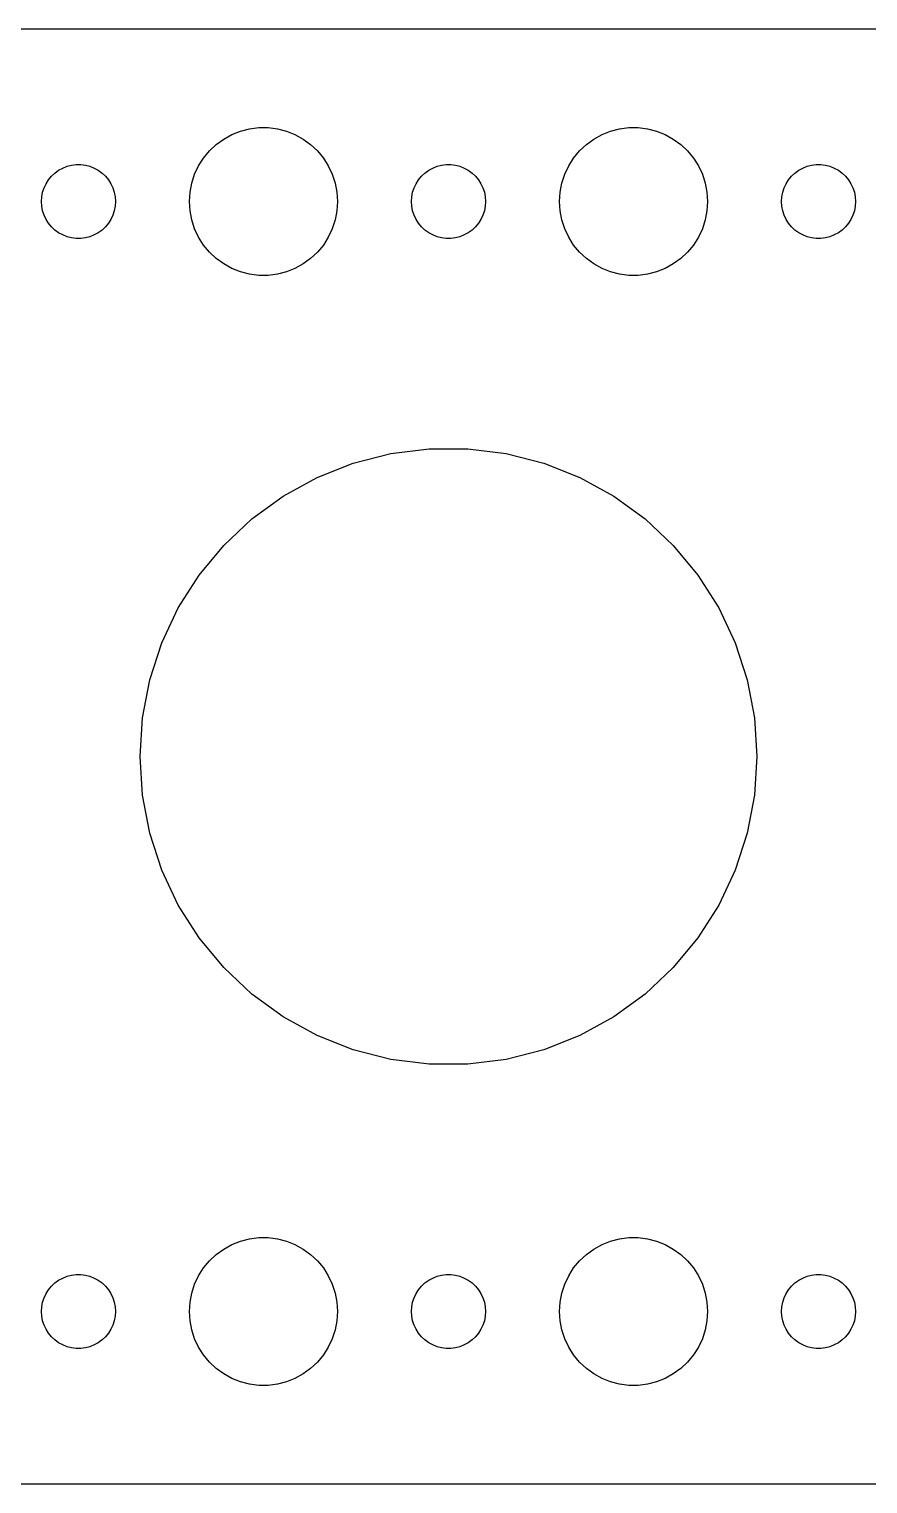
# Model space of a CAD drawing. Header units: metres. Extents: x -74 to 74, y -29 to 29.
# Drawn here: x -2 to 32, y -29.5 to 29.5 of the extents above; entities that cross this region are included whole.
import ezdxf

# ---------------------------------------------------------------- set-up
doc = ezdxf.new("R2010")
doc.units = ezdxf.units.M

msp = doc.modelspace()

# ---------------------------------------------------------------- linework, layer by layer
for p, q in [((69.8139, 29.4901), (-69.8139, 29.4901)), ((6.57294, 25.3532), (6.93785, 25.4469)), ((6.93785, 25.4469), (7.31161, 25.4941)), ((7.31161, 25.4941), (7.68837, 25.4941)), ((7.68837, 25.4941), (8.06213, 25.4469)), ((8.06213, 25.4469), (8.42705, 25.3532)), ((21.5729, 25.3532), (21.9379, 25.4469)), ((21.9379, 25.4469), (22.3116, 25.4941)), ((22.3116, 25.4941), (22.6884, 25.4941)), ((22.6884, 25.4941), (23.0621, 25.4469)), ((23.0621, 25.4469), (23.427, 25.3532)), ((5.31308, 24.5536), (5.58772, 24.8115)), ((5.58772, 24.8115), (5.89252, 25.033)), ((5.89252, 25.033), (6.22266, 25.2145)), ((6.22266, 25.2145), (6.57294, 25.3532)), ((8.42705, 25.3532), (8.77733, 25.2145)), ((8.77733, 25.2145), (9.10747, 25.033)), ((9.10747, 25.033), (9.41226, 24.8115)), ((9.41226, 24.8115), (9.6869, 24.5536)), ((20.3131, 24.5536), (20.5877, 24.8115)), ((20.5877, 24.8115), (20.8925, 25.033)), ((20.8925, 25.033), (21.2227, 25.2145)), ((21.2227, 25.2145), (21.5729, 25.3532)), ((23.427, 25.3532), (23.7773, 25.2145)), ((23.7773, 25.2145), (24.1075, 25.033)), ((24.1075, 25.033), (24.4123, 24.8115)), ((24.4123, 24.8115), (24.6869, 24.5536)), ((4.87108, 23.9453), (5.07294, 24.2634)), ((5.07294, 24.2634), (5.31308, 24.5536)), ((9.6869, 24.5536), (9.92705, 24.2634)), ((9.92705, 24.2634), (10.1289, 23.9453)), ((19.8711, 23.9453), (20.0729, 24.2634)), ((20.0729, 24.2634), (20.3131, 24.5536)), ((24.6869, 24.5536), (24.927, 24.2634)), ((24.927, 24.2634), (25.1289, 23.9453)), ((-1.09344, 23.5268), (-0.95613, 23.6558)), ((-0.95613, 23.6558), (-0.80373, 23.7665)), ((-0.80373, 23.7665), (-0.63866, 23.8572)), ((-0.63866, 23.8572), (-0.46352, 23.9266)), ((-0.46352, 23.9266), (-0.28107, 23.9734)), ((-0.28107, 23.9734), (-0.09418, 23.997)), ((-0.09418, 23.997), (0.09418, 23.997)), ((0.09418, 23.997), (0.28107, 23.9734)), ((0.28107, 23.9734), (0.46352, 23.9266)), ((0.46352, 23.9266), (0.63866, 23.8572)), ((0.63866, 23.8572), (0.80373, 23.7665)), ((0.80373, 23.7665), (0.95613, 23.6558)), ((0.95613, 23.6558), (1.09344, 23.5268)), ((4.59424, 23.2461), (4.71066, 23.6044)), ((4.71066, 23.6044), (4.87108, 23.9453)), ((10.1289, 23.9453), (10.2893, 23.6044)), ((10.2893, 23.6044), (10.4057, 23.2461)), ((13.9065, 23.5268), (14.0439, 23.6558)), ((14.0439, 23.6558), (14.1963, 23.7665)), ((14.1963, 23.7665), (14.3613, 23.8572)), ((14.3613, 23.8572), (14.5365, 23.9266)), ((14.5365, 23.9266), (14.7189, 23.9734)), ((14.7189, 23.9734), (14.9058, 23.997)), ((14.9058, 23.997), (15.0942, 23.997)), ((15.0942, 23.997), (15.2811, 23.9734)), ((15.2811, 23.9734), (15.4635, 23.9266)), ((15.4635, 23.9266), (15.6387, 23.8572)), ((15.6387, 23.8572), (15.8037, 23.7665)), ((15.8037, 23.7665), (15.9561, 23.6558)), ((15.9561, 23.6558), (16.0934, 23.5268)), ((19.5942, 23.2461), (19.7107, 23.6044)), ((19.7107, 23.6044), (19.8711, 23.9453)), ((25.1289, 23.9453), (25.2893, 23.6044)), ((25.2893, 23.6044), (25.4057, 23.2461)), ((28.9065, 23.5268), (29.0439, 23.6558)), ((29.0439, 23.6558), (29.1963, 23.7665)), ((29.1963, 23.7665), (29.3613, 23.8572)), ((29.3613, 23.8572), (29.5365, 23.9266)), ((29.5365, 23.9266), (29.7189, 23.9734)), ((29.7189, 23.9734), (29.9058, 23.997)), ((29.9058, 23.997), (30.0942, 23.997)), ((30.0942, 23.997), (30.2811, 23.9734)), ((30.2811, 23.9734), (30.4635, 23.9266)), ((30.4635, 23.9266), (30.6387, 23.8572)), ((30.6387, 23.8572), (30.8037, 23.7665)), ((30.8037, 23.7665), (30.9561, 23.6558)), ((30.9561, 23.6558), (31.0934, 23.5268)), ((-1.45287, 22.873), (-1.39465, 23.0522)), ((-1.39465, 23.0522), (-1.31445, 23.2226)), ((-1.31445, 23.2226), (-1.21352, 23.3817)), ((-1.21352, 23.3817), (-1.09344, 23.5268)), ((1.09344, 23.5268), (1.21352, 23.3817)), ((1.21352, 23.3817), (1.31445, 23.2226)), ((1.31445, 23.2226), (1.39465, 23.0522)), ((1.39465, 23.0522), (1.45287, 22.873)), ((4.52365, 22.876), (4.59424, 23.2461)), ((10.4057, 23.2461), (10.4763, 22.876)), ((13.5471, 22.873), (13.6053, 23.0522)), ((13.6053, 23.0522), (13.6855, 23.2226)), ((13.6855, 23.2226), (13.7865, 23.3817)), ((13.7865, 23.3817), (13.9065, 23.5268)), ((16.0934, 23.5268), (16.2135, 23.3817)), ((16.2135, 23.3817), (16.3145, 23.2226)), ((16.3145, 23.2226), (16.3947, 23.0522)), ((16.3947, 23.0522), (16.4529, 22.873)), ((19.5237, 22.876), (19.5942, 23.2461)), ((25.4057, 23.2461), (25.4763, 22.876)), ((28.5471, 22.873), (28.6053, 23.0522)), ((28.6053, 23.0522), (28.6855, 23.2226)), ((28.6855, 23.2226), (28.7865, 23.3817)), ((28.7865, 23.3817), (28.9065, 23.5268)), ((31.0934, 23.5268), (31.2135, 23.3817)), ((31.2135, 23.3817), (31.3145, 23.2226)), ((31.3145, 23.2226), (31.3947, 23.0522)), ((31.3947, 23.0522), (31.4529, 22.873)), ((-1.5, 22.5), (-1.48816, 22.688)), ((-1.48816, 22.312), (-1.5, 22.5)), ((-1.48816, 22.688), (-1.45287, 22.873)), ((1.45287, 22.873), (1.48816, 22.688)), ((1.48816, 22.688), (1.5, 22.5)), ((1.5, 22.5), (1.48816, 22.312)), ((4.5, 22.5), (4.52365, 22.876)), ((4.52365, 22.124), (4.5, 22.5)), ((10.4763, 22.876), (10.5, 22.5)), ((10.5, 22.5), (10.4763, 22.124)), ((13.5, 22.5), (13.5118, 22.688)), ((13.5118, 22.312), (13.5, 22.5)), ((13.5118, 22.688), (13.5471, 22.873)), ((16.4529, 22.873), (16.4882, 22.688)), ((16.4882, 22.688), (16.5, 22.5)), ((16.5, 22.5), (16.4882, 22.312)), ((19.5, 22.5), (19.5237, 22.876)), ((19.5237, 22.124), (19.5, 22.5)), ((25.4763, 22.876), (25.5, 22.5)), ((25.5, 22.5), (25.4763, 22.124)), ((28.5, 22.5), (28.5118, 22.688)), ((28.5118, 22.312), (28.5, 22.5)), ((28.5118, 22.688), (28.5471, 22.873)), ((31.4529, 22.873), (31.4882, 22.688)), ((31.4882, 22.688), (31.5, 22.5)), ((31.5, 22.5), (31.4882, 22.312)), ((-1.45287, 22.127), (-1.48816, 22.312)), ((-1.39465, 21.9478), (-1.45287, 22.127)), ((-1.31445, 21.7774), (-1.39465, 21.9478)), ((1.39465, 21.9478), (1.31445, 21.7774)), ((1.45287, 22.127), (1.39465, 21.9478)), ((1.48816, 22.312), (1.45287, 22.127)), ((4.59424, 21.7539), (4.52365, 22.124)), ((10.4763, 22.124), (10.4057, 21.7539)), ((13.5471, 22.127), (13.5118, 22.312)), ((13.6053, 21.9478), (13.5471, 22.127)), ((13.6855, 21.7774), (13.6053, 21.9478)), ((16.3947, 21.9478), (16.3145, 21.7774)), ((16.4529, 22.127), (16.3947, 21.9478)), ((16.4882, 22.312), (16.4529, 22.127)), ((19.5942, 21.7539), (19.5237, 22.124)), ((25.4763, 22.124), (25.4057, 21.7539)), ((28.5471, 22.127), (28.5118, 22.312)), ((28.6053, 21.9478), (28.5471, 22.127)), ((28.6855, 21.7774), (28.6053, 21.9478)), ((31.3947, 21.9478), (31.3145, 21.7774)), ((31.4529, 22.127), (31.3947, 21.9478)), ((31.4882, 22.312), (31.4529, 22.127)), ((-1.21352, 21.6183), (-1.31445, 21.7774)), ((-1.09344, 21.4732), (-1.21352, 21.6183)), ((-0.95613, 21.3442), (-1.09344, 21.4732)), ((-0.80373, 21.2335), (-0.95613, 21.3442)), ((-0.63866, 21.1427), (-0.80373, 21.2335)), ((0.80373, 21.2335), (0.63866, 21.1427)), ((0.95613, 21.3442), (0.80373, 21.2335)), ((1.09344, 21.4732), (0.95613, 21.3442)), ((1.21352, 21.6183), (1.09344, 21.4732)), ((1.31445, 21.7774), (1.21352, 21.6183)), ((4.71066, 21.3956), (4.59424, 21.7539)), ((4.87108, 21.0547), (4.71066, 21.3956)), ((10.2893, 21.3956), (10.1289, 21.0547)), ((10.4057, 21.7539), (10.2893, 21.3956)), ((13.7865, 21.6183), (13.6855, 21.7774)), ((13.9065, 21.4732), (13.7865, 21.6183)), ((14.0439, 21.3442), (13.9065, 21.4732)), ((14.1963, 21.2335), (14.0439, 21.3442)), ((14.3613, 21.1427), (14.1963, 21.2335)), ((15.8037, 21.2335), (15.6387, 21.1427)), ((15.9561, 21.3442), (15.8037, 21.2335)), ((16.0934, 21.4732), (15.9561, 21.3442)), ((16.2135, 21.6183), (16.0934, 21.4732)), ((16.3145, 21.7774), (16.2135, 21.6183)), ((19.7107, 21.3956), (19.5942, 21.7539)), ((19.8711, 21.0547), (19.7107, 21.3956)), ((25.2893, 21.3956), (25.1289, 21.0547)), ((25.4057, 21.7539), (25.2893, 21.3956)), ((28.7865, 21.6183), (28.6855, 21.7774)), ((28.9065, 21.4732), (28.7865, 21.6183)), ((29.0439, 21.3442), (28.9065, 21.4732)), ((29.1963, 21.2335), (29.0439, 21.3442)), ((29.3613, 21.1427), (29.1963, 21.2335)), ((30.8037, 21.2335), (30.6387, 21.1427)), ((30.9561, 21.3442), (30.8037, 21.2335)), ((31.0934, 21.4732), (30.9561, 21.3442)), ((31.2135, 21.6183), (31.0934, 21.4732)), ((31.3145, 21.7774), (31.2135, 21.6183)), ((-0.46352, 21.0734), (-0.63866, 21.1427)), ((-0.28107, 21.0266), (-0.46352, 21.0734)), ((-0.09418, 21.003), (-0.28107, 21.0266)), ((0.09418, 21.003), (-0.09418, 21.003)), ((0.28107, 21.0266), (0.09418, 21.003)), ((0.46352, 21.0734), (0.28107, 21.0266)), ((0.63866, 21.1427), (0.46352, 21.0734)), ((5.07294, 20.7366), (4.87108, 21.0547)), ((5.31308, 20.4464), (5.07294, 20.7366)), ((9.92705, 20.7366), (9.6869, 20.4464)), ((10.1289, 21.0547), (9.92705, 20.7366)), ((14.5365, 21.0734), (14.3613, 21.1427)), ((14.7189, 21.0266), (14.5365, 21.0734)), ((14.9058, 21.003), (14.7189, 21.0266)), ((15.0942, 21.003), (14.9058, 21.003)), ((15.2811, 21.0266), (15.0942, 21.003)), ((15.4635, 21.0734), (15.2811, 21.0266)), ((15.6387, 21.1427), (15.4635, 21.0734)), ((20.0729, 20.7366), (19.8711, 21.0547)), ((20.3131, 20.4464), (20.0729, 20.7366)), ((24.927, 20.7366), (24.6869, 20.4464)), ((25.1289, 21.0547), (24.927, 20.7366)), ((29.5365, 21.0734), (29.3613, 21.1427)), ((29.7189, 21.0266), (29.5365, 21.0734)), ((29.9058, 21.003), (29.7189, 21.0266)), ((30.0942, 21.003), (29.9058, 21.003)), ((30.2811, 21.0266), (30.0942, 21.003)), ((30.4635, 21.0734), (30.2811, 21.0266)), ((30.6387, 21.1427), (30.4635, 21.0734)), ((5.58772, 20.1884), (5.31308, 20.4464)), ((5.89252, 19.967), (5.58772, 20.1884)), ((9.41226, 20.1884), (9.10747, 19.967)), ((9.6869, 20.4464), (9.41226, 20.1884)), ((20.5877, 20.1884), (20.3131, 20.4464)), ((20.8925, 19.967), (20.5877, 20.1884)), ((24.4123, 20.1884), (24.1075, 19.967)), ((24.6869, 20.4464), (24.4123, 20.1884)), ((6.22266, 19.7855), (5.89252, 19.967)), ((6.57294, 19.6468), (6.22266, 19.7855)), ((6.93785, 19.5531), (6.57294, 19.6468)), ((7.31161, 19.5059), (6.93785, 19.5531)), ((7.68837, 19.5059), (7.31161, 19.5059)), ((8.06213, 19.5531), (7.68837, 19.5059)), ((8.42705, 19.6468), (8.06213, 19.5531)), ((8.77733, 19.7855), (8.42705, 19.6468)), ((9.10747, 19.967), (8.77733, 19.7855)), ((21.2227, 19.7855), (20.8925, 19.967)), ((21.5729, 19.6468), (21.2227, 19.7855)), ((21.9379, 19.5531), (21.5729, 19.6468)), ((22.3116, 19.5059), (21.9379, 19.5531)), ((22.6884, 19.5059), (22.3116, 19.5059)), ((23.0621, 19.5531), (22.6884, 19.5059)), ((23.427, 19.6468), (23.0621, 19.5531)), ((23.7773, 19.7855), (23.427, 19.6468)), ((24.1075, 19.967), (23.7773, 19.7855)), ((12.6577, 12.2786), (14.2151, 12.4753)), ((14.2151, 12.4753), (15.7849, 12.4753)), ((15.7849, 12.4753), (17.3423, 12.2786)), ((9.67775, 11.3103), (11.1373, 11.8882)), ((11.1373, 11.8882), (12.6577, 12.2786)), ((17.3423, 12.2786), (18.8627, 11.8882)), ((18.8627, 11.8882), (20.3222, 11.3103)), ((8.30215, 10.5541), (9.67775, 11.3103)), ((20.3222, 11.3103), (21.6978, 10.5541)), ((7.0322, 9.63141), (8.30215, 10.5541)), ((21.6978, 10.5541), (22.9678, 9.63141)), ((5.88788, 8.55682), (7.0322, 9.63141)), ((22.9678, 9.63141), (24.1121, 8.55682)), ((4.88728, 7.34731), (5.88788, 8.55682)), ((24.1121, 8.55682), (25.1127, 7.34731)), ((4.04616, 6.02191), (4.88728, 7.34731)), ((25.1127, 7.34731), (25.9538, 6.02191)), ((3.37779, 4.60155), (4.04616, 6.02191)), ((25.9538, 6.02191), (26.6222, 4.60155)), ((2.8927, 3.10861), (3.37779, 4.60155)), ((26.6222, 4.60155), (27.1073, 3.10861)), ((2.59856, 1.56665), (2.8927, 3.10861)), ((27.1073, 3.10861), (27.4014, 1.56665)), ((2.5, 0), (2.59856, 1.56665)), ((27.4014, 1.56665), (27.5, 0)), ((2.59856, -1.56665), (2.5, 0)), ((27.5, 0), (27.4014, -1.56665)), ((2.8927, -3.10861), (2.59856, -1.56665)), ((27.4014, -1.56665), (27.1073, -3.10861)), ((3.37779, -4.60155), (2.8927, -3.10861)), ((27.1073, -3.10861), (26.6222, -4.60155)), ((4.04616, -6.02191), (3.37779, -4.60155)), ((26.6222, -4.60155), (25.9538, -6.02191)), ((4.88728, -7.34731), (4.04616, -6.02191)), ((25.9538, -6.02191), (25.1127, -7.34731)), ((5.88788, -8.55682), (4.88728, -7.34731)), ((25.1127, -7.34731), (24.1121, -8.55682)), ((7.0322, -9.63141), (5.88788, -8.55682)), ((24.1121, -8.55682), (22.9678, -9.63141)), ((8.30215, -10.5541), (7.0322, -9.63141)), ((22.9678, -9.63141), (21.6978, -10.5541)), ((9.67775, -11.3103), (8.30215, -10.5541)), ((21.6978, -10.5541), (20.3222, -11.3103)), ((11.1373, -11.8882), (9.67775, -11.3103)), ((20.3222, -11.3103), (18.8627, -11.8882)), ((12.6577, -12.2786), (11.1373, -11.8882)), ((14.2151, -12.4753), (12.6577, -12.2786)), ((17.3423, -12.2786), (15.7849, -12.4753)), ((18.8627, -11.8882), (17.3423, -12.2786)), ((15.7849, -12.4753), (14.2151, -12.4753)), ((5.58772, -20.1884), (5.89252, -19.967)), ((5.89252, -19.967), (6.22266, -19.7855)), ((6.22266, -19.7855), (6.57294, -19.6468)), ((6.57294, -19.6468), (6.93785, -19.5531)), ((6.93785, -19.5531), (7.31161, -19.5059)), ((7.31161, -19.5059), (7.68837, -19.5059)), ((7.68837, -19.5059), (8.06213, -19.5531)), ((8.06213, -19.5531), (8.42705, -19.6468)), ((8.42705, -19.6468), (8.77733, -19.7855)), ((8.77733, -19.7855), (9.10747, -19.967)), ((9.10747, -19.967), (9.41226, -20.1884)), ((20.5877, -20.1884), (20.8925, -19.967)), ((20.8925, -19.967), (21.2227, -19.7855)), ((21.2227, -19.7855), (21.5729, -19.6468)), ((21.5729, -19.6468), (21.9379, -19.5531)), ((21.9379, -19.5531), (22.3116, -19.5059)), ((22.3116, -19.5059), (22.6884, -19.5059)), ((22.6884, -19.5059), (23.0621, -19.5531)), ((23.0621, -19.5531), (23.427, -19.6468)), ((23.427, -19.6468), (23.7773, -19.7855)), ((23.7773, -19.7855), (24.1075, -19.967)), ((24.1075, -19.967), (24.4123, -20.1884)), ((5.07294, -20.7366), (5.31308, -20.4464)), ((5.31308, -20.4464), (5.58772, -20.1884)), ((9.41226, -20.1884), (9.6869, -20.4464)), ((9.6869, -20.4464), (9.92705, -20.7366)), ((20.0729, -20.7366), (20.3131, -20.4464)), ((20.3131, -20.4464), (20.5877, -20.1884)), ((24.4123, -20.1884), (24.6869, -20.4464)), ((24.6869, -20.4464), (24.927, -20.7366)), ((-0.80373, -21.2335), (-0.63866, -21.1427)), ((-0.63866, -21.1427), (-0.46352, -21.0734)), ((-0.46352, -21.0734), (-0.28107, -21.0266)), ((-0.28107, -21.0266), (-0.09418, -21.003)), ((-0.09418, -21.003), (0.09418, -21.003)), ((0.09418, -21.003), (0.28107, -21.0266)), ((0.28107, -21.0266), (0.46352, -21.0734)), ((0.46352, -21.0734), (0.63866, -21.1427)), ((0.63866, -21.1427), (0.80373, -21.2335)), ((4.71066, -21.3956), (4.87108, -21.0547)), ((4.87108, -21.0547), (5.07294, -20.7366)), ((9.92705, -20.7366), (10.1289, -21.0547)), ((10.1289, -21.0547), (10.2893, -21.3956)), ((14.1963, -21.2335), (14.3613, -21.1427)), ((14.3613, -21.1427), (14.5365, -21.0734)), ((14.5365, -21.0734), (14.7189, -21.0266)), ((14.7189, -21.0266), (14.9058, -21.003)), ((14.9058, -21.003), (15.0942, -21.003)), ((15.0942, -21.003), (15.2811, -21.0266)), ((15.2811, -21.0266), (15.4635, -21.0734)), ((15.4635, -21.0734), (15.6387, -21.1427)), ((15.6387, -21.1427), (15.8037, -21.2335)), ((19.7107, -21.3956), (19.8711, -21.0547)), ((19.8711, -21.0547), (20.0729, -20.7366)), ((24.927, -20.7366), (25.1289, -21.0547)), ((25.1289, -21.0547), (25.2893, -21.3956)), ((29.1963, -21.2335), (29.3613, -21.1427)), ((29.3613, -21.1427), (29.5365, -21.0734)), ((29.5365, -21.0734), (29.7189, -21.0266)), ((29.7189, -21.0266), (29.9058, -21.003)), ((29.9058, -21.003), (30.0942, -21.003)), ((30.0942, -21.003), (30.2811, -21.0266)), ((30.2811, -21.0266), (30.4635, -21.0734)), ((30.4635, -21.0734), (30.6387, -21.1427)), ((30.6387, -21.1427), (30.8037, -21.2335)), ((-1.39465, -21.9478), (-1.31445, -21.7774)), ((-1.31445, -21.7774), (-1.21352, -21.6183)), ((-1.21352, -21.6183), (-1.09344, -21.4732)), ((-1.09344, -21.4732), (-0.95613, -21.3442)), ((-0.95613, -21.3442), (-0.80373, -21.2335)), ((0.80373, -21.2335), (0.95613, -21.3442)), ((0.95613, -21.3442), (1.09344, -21.4732)), ((1.09344, -21.4732), (1.21352, -21.6183)), ((1.21352, -21.6183), (1.31445, -21.7774)), ((1.31445, -21.7774), (1.39465, -21.9478)), ((4.52365, -22.124), (4.59424, -21.7539)), ((4.59424, -21.7539), (4.71066, -21.3956)), ((10.2893, -21.3956), (10.4057, -21.7539)), ((10.4057, -21.7539), (10.4763, -22.124)), ((13.6053, -21.9478), (13.6855, -21.7774)), ((13.6855, -21.7774), (13.7865, -21.6183)), ((13.7865, -21.6183), (13.9065, -21.4732)), ((13.9065, -21.4732), (14.0439, -21.3442)), ((14.0439, -21.3442), (14.1963, -21.2335)), ((15.8037, -21.2335), (15.9561, -21.3442)), ((15.9561, -21.3442), (16.0934, -21.4732)), ((16.0934, -21.4732), (16.2135, -21.6183)), ((16.2135, -21.6183), (16.3145, -21.7774)), ((16.3145, -21.7774), (16.3947, -21.9478)), ((19.5237, -22.124), (19.5942, -21.7539)), ((19.5942, -21.7539), (19.7107, -21.3956)), ((25.2893, -21.3956), (25.4057, -21.7539)), ((25.4057, -21.7539), (25.4763, -22.124)), ((28.6053, -21.9478), (28.6855, -21.7774)), ((28.6855, -21.7774), (28.7865, -21.6183)), ((28.7865, -21.6183), (28.9065, -21.4732)), ((28.9065, -21.4732), (29.0439, -21.3442)), ((29.0439, -21.3442), (29.1963, -21.2335)), ((30.8037, -21.2335), (30.9561, -21.3442)), ((30.9561, -21.3442), (31.0934, -21.4732)), ((31.0934, -21.4732), (31.2135, -21.6183)), ((31.2135, -21.6183), (31.3145, -21.7774)), ((31.3145, -21.7774), (31.3947, -21.9478)), ((-1.5, -22.5), (-1.48816, -22.312)), ((-1.48816, -22.312), (-1.45287, -22.127)), ((-1.45287, -22.127), (-1.39465, -21.9478)), ((1.39465, -21.9478), (1.45287, -22.127)), ((1.45287, -22.127), (1.48816, -22.312)), ((1.48816, -22.312), (1.5, -22.5)), ((4.5, -22.5), (4.52365, -22.124)), ((10.4763, -22.124), (10.5, -22.5)), ((13.5, -22.5), (13.5118, -22.312)), ((13.5118, -22.312), (13.5471, -22.127)), ((13.5471, -22.127), (13.6053, -21.9478)), ((16.3947, -21.9478), (16.4529, -22.127)), ((16.4529, -22.127), (16.4882, -22.312)), ((16.4882, -22.312), (16.5, -22.5)), ((19.5, -22.5), (19.5237, -22.124)), ((25.4763, -22.124), (25.5, -22.5)), ((28.5, -22.5), (28.5118, -22.312)), ((28.5118, -22.312), (28.5471, -22.127)), ((28.5471, -22.127), (28.6053, -21.9478)), ((31.3947, -21.9478), (31.4529, -22.127)), ((31.4529, -22.127), (31.4882, -22.312)), ((31.4882, -22.312), (31.5, -22.5)), ((-1.48816, -22.688), (-1.5, -22.5)), ((-1.45287, -22.873), (-1.48816, -22.688)), ((-1.39465, -23.0522), (-1.45287, -22.873)), ((1.45287, -22.873), (1.39465, -23.0522)), ((1.48816, -22.688), (1.45287, -22.873)), ((1.5, -22.5), (1.48816, -22.688)), ((4.52365, -22.876), (4.5, -22.5)), ((4.59424, -23.2461), (4.52365, -22.876)), ((10.4763, -22.876), (10.4057, -23.2461)), ((10.5, -22.5), (10.4763, -22.876)), ((13.5118, -22.688), (13.5, -22.5)), ((13.5471, -22.873), (13.5118, -22.688)), ((13.6053, -23.0522), (13.5471, -22.873)), ((16.4529, -22.873), (16.3947, -23.0522)), ((16.4882, -22.688), (16.4529, -22.873)), ((16.5, -22.5), (16.4882, -22.688)), ((19.5237, -22.876), (19.5, -22.5)), ((19.5942, -23.2461), (19.5237, -22.876)), ((25.4763, -22.876), (25.4057, -23.2461)), ((25.5, -22.5), (25.4763, -22.876)), ((28.5118, -22.688), (28.5, -22.5)), ((28.5471, -22.873), (28.5118, -22.688)), ((28.6053, -23.0522), (28.5471, -22.873)), ((31.4529, -22.873), (31.3947, -23.0522)), ((31.4882, -22.688), (31.4529, -22.873)), ((31.5, -22.5), (31.4882, -22.688)), ((-1.31445, -23.2226), (-1.39465, -23.0522)), ((-1.21352, -23.3817), (-1.31445, -23.2226)), ((-1.09344, -23.5268), (-1.21352, -23.3817)), ((-0.95613, -23.6558), (-1.09344, -23.5268)), ((1.09344, -23.5268), (0.95613, -23.6558)), ((1.21352, -23.3817), (1.09344, -23.5268)), ((1.31445, -23.2226), (1.21352, -23.3817)), ((1.39465, -23.0522), (1.31445, -23.2226)), ((4.71066, -23.6044), (4.59424, -23.2461)), ((10.4057, -23.2461), (10.2893, -23.6044)), ((13.6855, -23.2226), (13.6053, -23.0522)), ((13.7865, -23.3817), (13.6855, -23.2226)), ((13.9065, -23.5268), (13.7865, -23.3817)), ((14.0439, -23.6558), (13.9065, -23.5268)), ((16.0934, -23.5268), (15.9561, -23.6558)), ((16.2135, -23.3817), (16.0934, -23.5268)), ((16.3145, -23.2226), (16.2135, -23.3817)), ((16.3947, -23.0522), (16.3145, -23.2226)), ((19.7107, -23.6044), (19.5942, -23.2461)), ((25.4057, -23.2461), (25.2893, -23.6044)), ((28.6855, -23.2226), (28.6053, -23.0522)), ((28.7865, -23.3817), (28.6855, -23.2226)), ((28.9065, -23.5268), (28.7865, -23.3817)), ((29.0439, -23.6558), (28.9065, -23.5268)), ((31.0934, -23.5268), (30.9561, -23.6558)), ((31.2135, -23.3817), (31.0934, -23.5268)), ((31.3145, -23.2226), (31.2135, -23.3817)), ((31.3947, -23.0522), (31.3145, -23.2226)), ((-0.80373, -23.7665), (-0.95613, -23.6558)), ((-0.63866, -23.8572), (-0.80373, -23.7665)), ((-0.46352, -23.9266), (-0.63866, -23.8572)), ((-0.28107, -23.9734), (-0.46352, -23.9266)), ((-0.09418, -23.997), (-0.28107, -23.9734)), ((0.09418, -23.997), (-0.09418, -23.997)), ((0.28107, -23.9734), (0.09418, -23.997)), ((0.46352, -23.9266), (0.28107, -23.9734)), ((0.63866, -23.8572), (0.46352, -23.9266)), ((0.80373, -23.7665), (0.63866, -23.8572)), ((0.95613, -23.6558), (0.80373, -23.7665)), ((4.87108, -23.9453), (4.71066, -23.6044)), ((5.07294, -24.2634), (4.87108, -23.9453)), ((10.1289, -23.9453), (9.92705, -24.2634)), ((10.2893, -23.6044), (10.1289, -23.9453)), ((14.1963, -23.7665), (14.0439, -23.6558)), ((14.3613, -23.8572), (14.1963, -23.7665)), ((14.5365, -23.9266), (14.3613, -23.8572)), ((14.7189, -23.9734), (14.5365, -23.9266)), ((14.9058, -23.997), (14.7189, -23.9734)), ((15.0942, -23.997), (14.9058, -23.997)), ((15.2811, -23.9734), (15.0942, -23.997)), ((15.4635, -23.9266), (15.2811, -23.9734)), ((15.6387, -23.8572), (15.4635, -23.9266)), ((15.8037, -23.7665), (15.6387, -23.8572)), ((15.9561, -23.6558), (15.8037, -23.7665)), ((19.8711, -23.9453), (19.7107, -23.6044)), ((20.0729, -24.2634), (19.8711, -23.9453)), ((25.1289, -23.9453), (24.927, -24.2634)), ((25.2893, -23.6044), (25.1289, -23.9453)), ((29.1963, -23.7665), (29.0439, -23.6558)), ((29.3613, -23.8572), (29.1963, -23.7665)), ((29.5365, -23.9266), (29.3613, -23.8572)), ((29.7189, -23.9734), (29.5365, -23.9266)), ((29.9058, -23.997), (29.7189, -23.9734)), ((30.0942, -23.997), (29.9058, -23.997)), ((30.2811, -23.9734), (30.0942, -23.997)), ((30.4635, -23.9266), (30.2811, -23.9734)), ((30.6387, -23.8572), (30.4635, -23.9266)), ((30.8037, -23.7665), (30.6387, -23.8572)), ((30.9561, -23.6558), (30.8037, -23.7665)), ((5.31308, -24.5536), (5.07294, -24.2634)), ((5.58772, -24.8115), (5.31308, -24.5536)), ((9.6869, -24.5536), (9.41226, -24.8115)), ((9.92705, -24.2634), (9.6869, -24.5536)), ((20.3131, -24.5536), (20.0729, -24.2634)), ((20.5877, -24.8115), (20.3131, -24.5536)), ((24.6869, -24.5536), (24.4123, -24.8115)), ((24.927, -24.2634), (24.6869, -24.5536)), ((5.89252, -25.033), (5.58772, -24.8115)), ((6.22266, -25.2145), (5.89252, -25.033)), ((6.57294, -25.3532), (6.22266, -25.2145)), ((6.93785, -25.4469), (6.57294, -25.3532)), ((8.42705, -25.3532), (8.06213, -25.4469)), ((8.77733, -25.2145), (8.42705, -25.3532)), ((9.10747, -25.033), (8.77733, -25.2145)), ((9.41226, -24.8115), (9.10747, -25.033)), ((20.8925, -25.033), (20.5877, -24.8115)), ((21.2227, -25.2145), (20.8925, -25.033)), ((21.5729, -25.3532), (21.2227, -25.2145)), ((21.9379, -25.4469), (21.5729, -25.3532)), ((23.427, -25.3532), (23.0621, -25.4469)), ((23.7773, -25.2145), (23.427, -25.3532)), ((24.1075, -25.033), (23.7773, -25.2145)), ((24.4123, -24.8115), (24.1075, -25.033)), ((7.31161, -25.4941), (6.93785, -25.4469)), ((7.68837, -25.4941), (7.31161, -25.4941)), ((8.06213, -25.4469), (7.68837, -25.4941)), ((22.3116, -25.4941), (21.9379, -25.4469)), ((22.6884, -25.4941), (22.3116, -25.4941)), ((23.0621, -25.4469), (22.6884, -25.4941)), ((-69.8139, -29.4901), (69.8139, -29.4901))]:
    msp.add_line(p, q)

doc.saveas('drawing.dxf')
